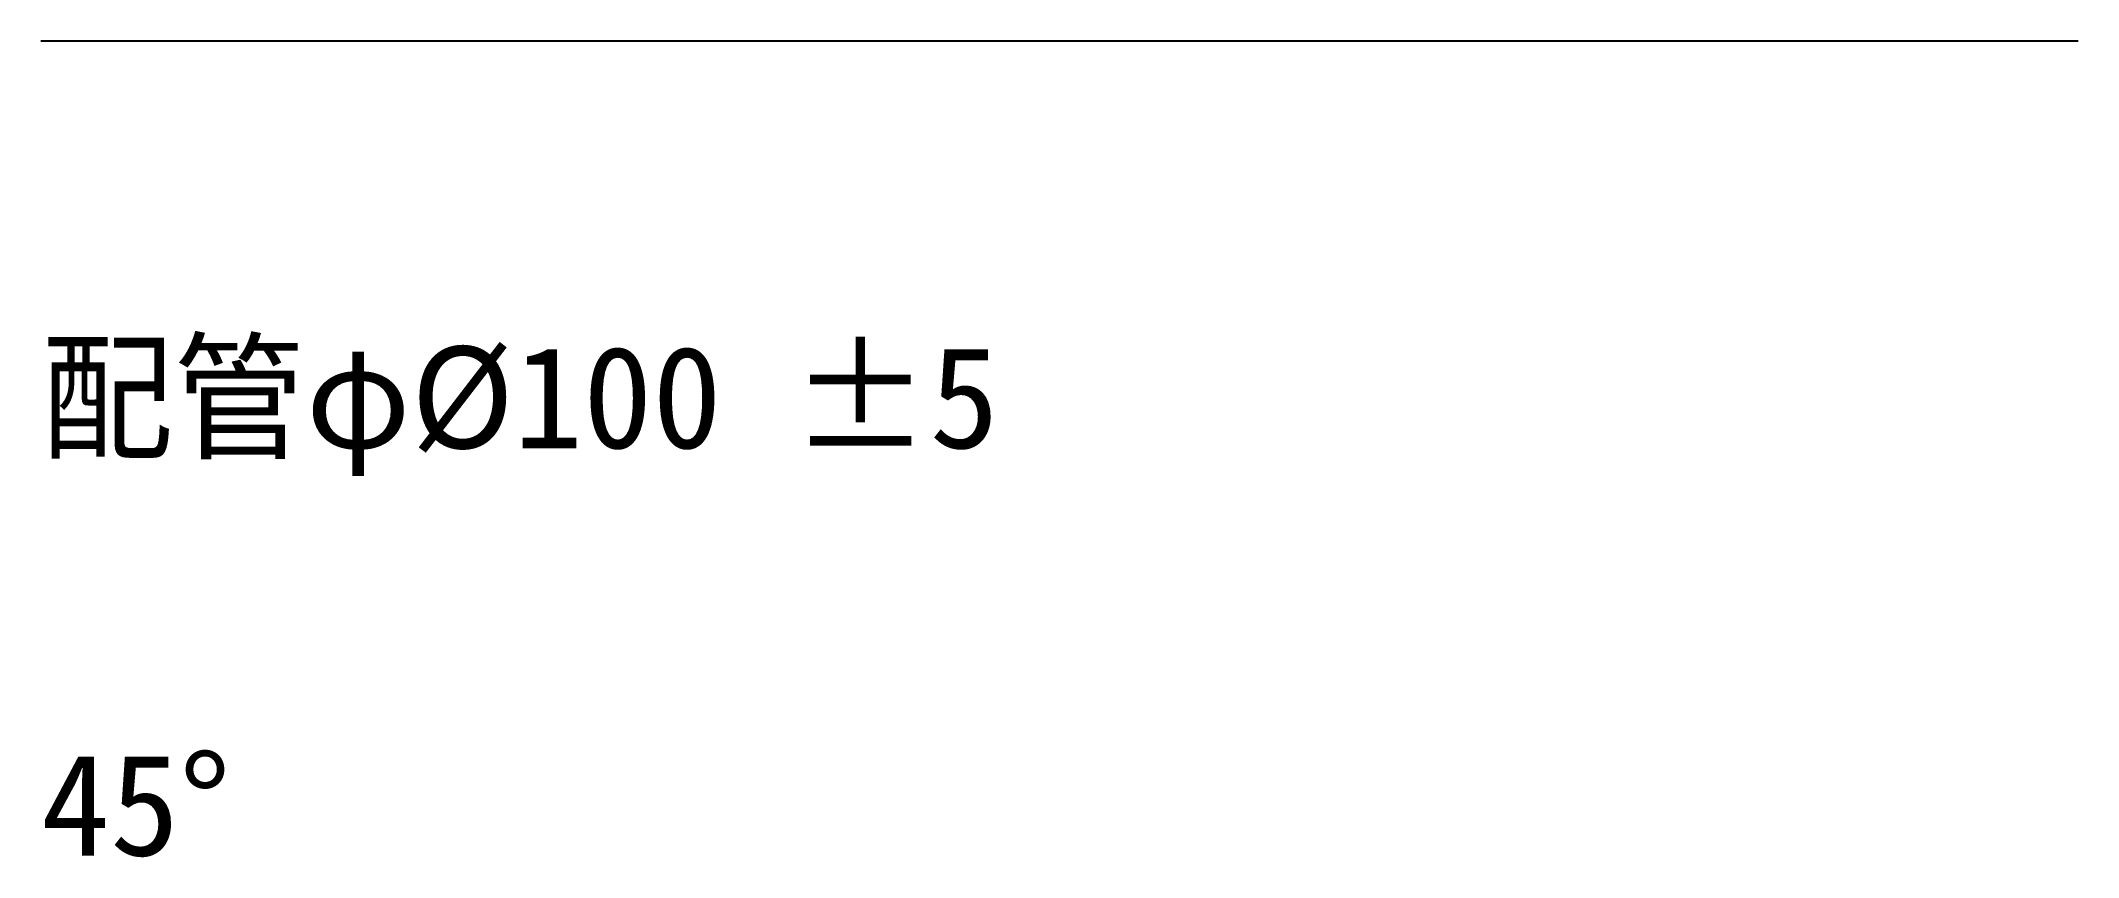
# Model space of a CAD drawing. Extents: x 0 to 100, y 0 to 40.
import ezdxf

# ---------------------------------------------------------------- set-up
doc = ezdxf.new("R2010")
doc.units = 0
doc.layers.add('図面枠', color=7, linetype='Continuous')
doc.layers.add('既設PIPE', color=1, linetype='Continuous')

msp = doc.modelspace()

# ---------------------------------------------------------------- linework, layer by layer
at = {"layer": '既設PIPE'}
msp.add_line((0, 40), (100, 40), dxfattribs=at)

# ---------------------------------------------------------------- texts
at = {"layer": '図面枠', "color": 7}
msp.add_text('配管φ%%C100 %%P5', height=5, dxfattribs=at).set_placement((0, 20))
at = {"layer": '既設PIPE'}
msp.add_text('45%%D', height=5, dxfattribs=at).set_placement((0, 0))

doc.saveas('drawing.dxf')
